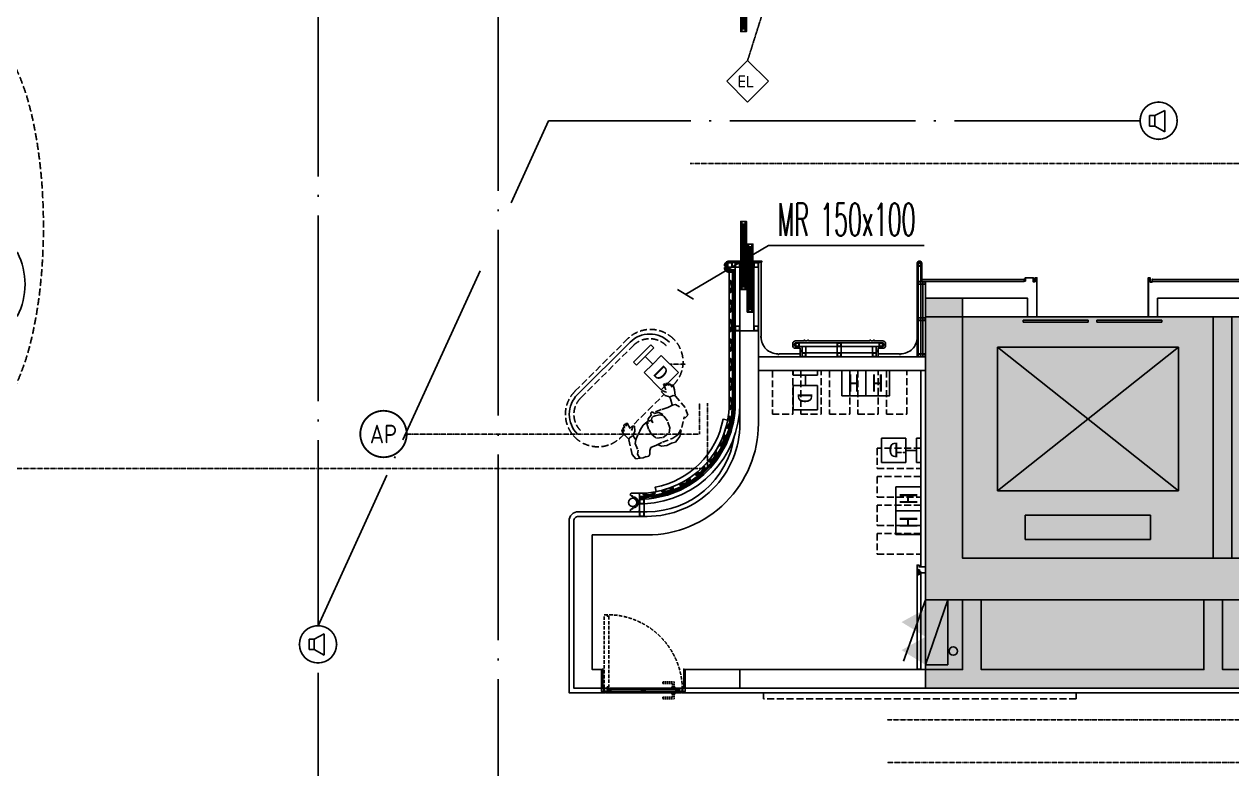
# Model space of a CAD drawing. Extents: x -284868 to 304789, y -137694 to 137894.
# Drawn here: x 259669 to 272679, y -104558 to -96536 of the extents above; entities that cross this region are included whole.
import ezdxf
from ezdxf.enums import TextEntityAlignment as Align

# ---------------------------------------------------------------- set-up
doc = ezdxf.new("R2010")
doc.units = 0
doc.set_wipeout_variables(frame=1)
for name, pattern in [('BORDER2', [0.875, 0.25, -0.125, 0.25, -0.125, 0, -0.125]), ('DASH', [0.35, 0.25, -0.1]), ('DASHED', [0.75, 0.5, -0.25]), ('DOTE', [2.42, 2, -0.2, 0.02, -0.2])]:
    doc.linetypes.add(name, pattern=pattern)
doc.layers.get('0').update_dxf_attribs({"linetype": 'CONTINUOUS'})
for name, color, linetype in [('0-墙', 4, 'CONTINUOUS'), ('0-建筑外轮廓', 8, 'CONTINUOUS'), ('0-建筑柱体', 251, 'CONTINUOUS'), ('0-消防栓(给排水)', 9, 'CONTINUOUS'), ('0-电梯', 3, 'CONTINUOUS'), ('0-非设计区域', 251, 'CONTINUOUS'), ('EM-SOCKET', 220, 'CONTINUOUS'), ('EM-插座', 240, 'CONTINUOUS'), ('EQUIP-安防', 3, 'CONTINUOUS'), ('EQUIP-广播', 3, 'CONTINUOUS'), ('EQUIP-通讯', 3, 'CONTINUOUS'), ('P-完成面', 42, 'CONTINUOUS'), ('P-平面家具', 3, 'CONTINUOUS'), ('P-门扇', 6, 'CONTINUOUS'), ('TEXT_照明_回路标注', 41, 'CONTINUOUS'), ('WIRE-广播线', 220, 'DOTE'), ('WIRE-网络', 130, 'BORDER2')]:
    doc.layers.add(name, color=color, linetype=linetype)
doc.styles.add('20091229Typical Floor GP$0$宋体', font='', dxfattribs={"height": 2.5})
doc.styles.add('_TEL_ATTDEF', font='GBENOR', dxfattribs={"width": 0.8, "height": 3, "bigfont": 'GBCBIG'})
doc.styles.add('_TEL_DIM', font='SIMPLEX', dxfattribs={"width": 0.8, "height": 3.5, "bigfont": 'HZTXT'})
doc.styles.add('HZ_e', font='simplex.shx', dxfattribs={"width": 0.8, "bigfont": 'hztxt.shx'})
doc.styles.add('宋体', font='')
doc.styles.get('20091229Typical Floor GP$0$宋体').set_extended_font_data('SimSun')
doc.styles.get('宋体').set_extended_font_data('SimSun')
doc.linetypes.add('FENCELINE2', pattern='A,6.35,-2.54,[132,ltypeshp.shx,S=2.54,R=0,X=-2.54,Y=0],-2.54,25.4', length=36.83)

# ---------------------------------------------------------------- blocks, each defined once
blk = doc.blocks.new('213r5467')
for p, q in [((-90909, -260063), (-90909, -260326)), ((-89559, -260063), (-90909, -260063)), ((-89559, -260326), (-89559, -260063)), ((-90909, -260326), (-89559, -260326)), ((-91209, -260588), (-91209, -262138)), ((-89259, -260588), (-91209, -260588)), ((-91209, -260588), (-89259, -262138)), ((-91209, -262138), (-89259, -260588)), ((-89259, -262138), (-89259, -260588)), ((-91209, -262138), (-89259, -262138))]:
    blk.add_line(p, q)
blk.add_lwpolyline([(-88884, -262463), (-91584, -262463), (-91584, -259863), (-88884, -259863), (-88884, -262463)])
blk = doc.blocks.new('sgASGHHHH')
for points in [[(-109046, -917824), (-109046, -921074), (-108646, -920624), (-108646, -917824)], [(-108646, -920624), (-109046, -921074), (-102996, -921074), (-102879, -920774), (-102996, -920624)]]:
    blk.add_hatch(color=256).paths.add_polyline_path(points)
at = {"color": 4}
for p, q in [((-109046, -917824), (-109046, -921074)), ((-108646, -917824), (-109046, -917824)), ((-108646, -917824), (-108646, -920624)), ((-108646, -920624), (-102996, -920624)), ((-109046, -921074), (-102996, -921074))]:
    blk.add_line(p, q, dxfattribs=at)
blk = doc.blocks.new('A$C5B4E3DF6')
for p, q in [((0, 240), (-659, 477)), ((-700, 0), (-700, 240)), ((0, 0), (-700, 240)), ((-700, 240), (0, 240)), ((0, 240), (0, 0)), ((0, 0), (-700, 0))]:
    blk.add_line(p, q)
for points in [[(-700, 240), (-541, 498), (-398, 240)], [(-398, 240), (-239, 498), (-96, 240)], [(-700, 0), (-700, 240), (0, 0)]]:
    blk.add_solid(points)
blk = doc.blocks.new('A$C3F6147FC')
blk.add_circle((299, -3801), 45.5)
at = {"rotation": 90}
blk.add_blockref('A$C5B4E3DF6', (240, -3250), dxfattribs=at)
blk = doc.blocks.new('$DORLIB2D$00000127')
at = {"color": 0}
for points in [[(-0.5333, 0.7949), (-0.5333, 0.6904)], [(-0.0333, 0.7949), (-0.5333, 0.7949)], [(-0.0333, 0.7949), (-0.0333, 0.6904)], [(0.5333, 0.7949), (0.0333, 0.7949)], [(0.0333, 0.7949), (0.0333, 0.6904)], [(0.5333, 0.7949), (0.5333, 0.6904)], [(-0.0333, 0.6904), (-0.5333, 0.6904)], [(0.5333, 0.6904), (0.0333, 0.6904)], [(0.5, 0.5), (-0.5, 0.5)]]:
    blk.add_lwpolyline(points, dxfattribs=at)
blk = doc.blocks.new('A$C611527F21')
h = blk.add_hatch(color=7)
h.dxf.hatch_style = 1
h.set_gradient(color1=(255, 255, 255), color2=(255, 255, 0), tint=1, name='CYLINDER')
h.paths.add_polyline_path([(1340, -405), (1340, -380), (1320, -380), (1320, -406), (1325, -410), (1335, -410)])
for points in [[(60, -375), (60, -405), (55, -405), (55, -400), (56, -400), (56, -404), (58, -404), (58, -373), (81, -373), (81, -419), (99, -419), (99, 0), (0, 0), (0, 1), (100, 1), (100, -420), (80, -420), (80, -375), (60, -375)], [(1438, -400), (1438, -404), (1436, -404), (1436, -384), (1424, -384), (1424, -419), (1342, -419), (1342, -378), (1319, -378), (1319, -419), (1302, -419), (1302, 0), (1400, 0), (1400, 1), (1300, 1), (1300, -420), (1320, -420), (1320, -380), (1340, -380), (1340, -420), (1425, -420), (1425, -385), (1435, -385), (1435, -405), (1440, -405), (1440, -400), (1438, -400)]]:
    blk.add_lwpolyline(points)
blk.add_lwpolyline([(1340, -405), (1340, -380), (1320, -380), (1320, -406), (1325, -410), (1335, -410)], close=True)
blk = doc.blocks.new('A$C67A6433D')
at = {"linetype": 'DASH', "ltscale": 0.03}
blk.add_wipeout([(31, 0), (-28, 0), (-28, 26), (31, 26)], dxfattribs=at)
for p, q in [((-26, 20), (-23, 19)), ((-25, 13), (-19, 4)), ((-21, 19), (-9, 16)), ((-20, 2), (-20, 0)), ((-19, 13), (-12, 3)), ((-18, 11), (-7, 9)), ((-16, 8), (-6, 8)), ((-16, 3), (0, 3)), ((-13, 24), (-13, 26)), ((-12, 23), (-12, 25)), ((-12, 25), (0, 25)), ((-9, 16), (-9, 21)), ((-9, 12), (-9, 21)), ((-1, 4), (-8, 10)), ((-2, 19), (-4, 14)), ((0, 9), (-3, 12)), ((30, 26), (3, 26)), ((15, 25), (3, 25)), ((3, 9), (6, 12)), ((19, 3), (3, 3)), ((4, 4), (11, 10)), ((5, 19), (7, 14)), ((19, 8), (9, 8)), ((12, 12), (12, 21)), ((23, 19), (12, 16)), ((21, 11), (12, 10)), ((22, 13), (14, 3)), ((15, 23), (15, 25)), ((16, 24), (16, 26)), ((28, 13), (21, 4)), ((23, 2), (23, 0)), ((28, 20), (25, 19))]:
    blk.add_line(p, q, dxfattribs=at)
for points in [[(0, 10), (0, 26), (-28, 26), (-28, 0), (0, 0), (0, 3)], [(3, 10), (3, 26), (31, 26), (31, 0), (3, 0), (3, 3)]]:
    blk.add_lwpolyline(points, dxfattribs=at)
for points in [[(-13, 24), (-13, 24), (-26, 24, 0.414214), (-27, 23), (-27, 2, 0.414214), (-26, 2), (-20, 2)], [(-12, 23), (-25, 23, 0.414214), (-26, 23), (-26, 17)], [(-26, 14), (-26, 5, 0.414214), (-25, 4), (-19, 4)], [(15, 23), (28, 23, -0.414214), (28, 23), (28, 17)], [(16, 24), (16, 24), (28, 24, -0.414214), (29, 23), (29, 2, -0.414214), (28, 2), (23, 2)], [(28, 14), (28, 5, -0.414214), (28, 4), (21, 4)]]:
    blk.add_lwpolyline(points, format="xyb", dxfattribs=at)
for centre in [(-22, 15), (-5, 21), (2, 6), (8, 21), (25, 15)]:
    blk.add_circle(centre, 1.99, dxfattribs=at)
for centre, radius, start, end in [((-22, 15), 3.58, 338.8563, 221.961), ((-18, 14), 1.59, 158.8563, 216.0245), ((-16, 6), 3.58, 211.8213, 270), ((-5, 21), 3.58, 334.8452, 179.1262), ((-7, 12), 1.99, 178.2525, 238.2672), ((-2, 13), 1.99, 160.8929, 232.1139), ((2, 6), 3.58, 213.0316, 326.9684), ((2, 6), 3.58, 72.8656, 107.1344), ((8, 21), 3.58, 0.8738, 205.1548), ((5, 13), 1.99, 307.8861, 19.1071), ((10, 12), 1.99, 301.7328, 1.7475), ((12, 11), 1.59, 222.3386, 280.5758), ((19, 6), 3.58, 270, 328.1787), ((25, 15), 3.58, 318.039, 201.1437), ((20, 14), 1.59, 323.9755, 21.1437)]:
    blk.add_arc(centre, radius, start, end, dxfattribs=at)
blk = doc.blocks.new('A$Ccb2b344d')
at = {"layer": 'P-完成面', "color": 251}
for points in [[(0, 0), (30, 0), (30, 30), (0, 30)], [(2, 2), (28, 2), (28, 28), (2, 28)]]:
    blk.add_lwpolyline(points, close=True, dxfattribs=at)
blk = doc.blocks.new('A$C05673959')
at = {"color": 6, "linetype": 'DASH', "ltscale": 80, "elevation": 0}
for points in [[(6, 41), (1, 45), (0, 39)], [(10, 25), (1, 45)], [(17, 47), (20, 52), (23, 47)], [(20, 25), (20, 52)], [(30, 25), (39, 45)], [(34, 41), (39, 45), (40, 39)]]:
    blk.add_lwpolyline(points, dxfattribs=at)
for points in [[(5, 15), (5, 0), (35, 0), (35, 15)], [(10, 15), (30, 15), (30, 25), (10, 25)]]:
    blk.add_lwpolyline(points, close=True, dxfattribs=at)
blk = doc.blocks.new('A$C91fbf63e')
at = {"color": 8}
blk.add_wipeout([(0, 0), (-50, 0), (-50, -50), (0, -50)], dxfattribs=at).dxf.layer = 'P-完成面'
at = {"layer": 'P-完成面'}
h = blk.add_hatch(dxfattribs=at)
h.set_pattern_fill('_USER', color=8, scale=3.749611, angle=225, style=0, double=1, pattern_type=0)
h.set_pattern_definition([(135, (1.25, -48.3284), (2.65138, 2.65138), []), (45, (1.25, -48.3284), (2.65138, -2.65138), [])])
h.paths.add_polyline_path([(-2, -48), (-2, -43), (-47, -43), (-47, -48)])
at = {"layer": 'P-完成面', "color": 3, "elevation": 0}
for points in [[(-3, -48), (-2, -48), (-2, -2), (-48, -2), (-48, -48), (-47, -48), (-47, -50), (-50, -50), (-50, 0), (0, 0), (0, -50), (-3, -50), (-3, -48)], [(-47, -43), (-2, -43), (-2, -48), (-47, -48), (-47, -43)]]:
    blk.add_lwpolyline(points, dxfattribs=at)
at = {"layer": 'P-完成面', "color": 8, "elevation": 0}
blk.add_lwpolyline([(-47, -50), (-3, -50)], dxfattribs=at)
at = {"layer": 'P-完成面', "color": 8}
for centre in [(-47, -43, 0), (-2, -43, 0)]:
    blk.add_arc(centre, 0.722, 234.74733, 305.25267, dxfattribs=at)
at = {"layer": 'P-完成面', "color": 8, "extrusion": (0, 0, -1), "xscale": -0.674219491757518, "yscale": 0.674219491757518, "zscale": -0.674219491757518, "rotation": 180}
blk.add_blockref('A$C05673959', (12, -2, 0), dxfattribs=at)
blk = doc.blocks.new('A$Cfa0514bd')
at = {"layer": 'P-完成面', "color": 251, "ltscale": 3}
for points in [[(0, 0), (40, 0), (40, 40), (0, 40)], [(3, 3), (37, 3), (37, 37), (3, 37)]]:
    blk.add_lwpolyline(points, close=True, dxfattribs=at)
blk = doc.blocks.new('A$C55830984')
at = {"layer": 'P-完成面', "color": 251}
for points in [[(-50, 50), (0, 50), (0, 0), (-50, 0)], [(-47, 47), (-3, 47), (-3, 3), (-47, 3)]]:
    blk.add_lwpolyline(points, close=True, dxfattribs=at)
blk = doc.blocks.new('A$Cdc63680e')
at = {"layer": 'P-完成面', "ltscale": 3}
h = blk.add_hatch(dxfattribs=at)
h.set_pattern_fill('ANSI38', color=250)
h.set_pattern_definition([(45, (-422851.3827, 373884.1253), (-2.24506403, 2.24506403), []), (135, (-422851.3827, 373884.1253), (-6.73519209, 2.24506403), [7.9375, -4.7625])])
edge = h.paths.add_edge_path()
edge.add_arc((-71, 0), 61.2, 359.6402, 407.8678)
edge.add_arc((-24, 54), 10.3, 96.603, 231.5978, ccw=False)
edge.add_arc((-25, 55), 9, 0, 89.651, ccw=False)
edge.add_line((-16, 55), (-16, 34))
edge.add_line((-16, 34), (-1, 34))
edge.add_line((-1, 34), (-1, -34))
edge.add_line((-1, -34), (-16, -34))
edge.add_line((-16, -34), (-16, -55))
edge.add_arc((-25, -55), 9, 270.349, 360, ccw=False)
edge.add_arc((-24, -54), 10.3, 128.4022, 263.397, ccw=False)
edge.add_arc((-71, 0), 61.2, 312.1322, 360.3598)
at = {"layer": 'P-完成面'}
blk.add_lwpolyline([(-11, 0, 0.213484), (-31, 45), (-31, 45, -0.669016), (-25, 65), (-25, 65, -0.414214), (-15, 55), (-15, 35), (0, 35), (0, -35), (-15, -35), (-15, -55, -0.414214), (-25, -65), (-25, -65, -0.669016), (-31, -45), (-31, -45, 0.213484), (-11, 0, -0.213484)], format="xyb", dxfattribs=at)
at = {"layer": 'P-完成面', "color": 251}
blk.add_lwpolyline([(-10, 0, 0.213595), (-30, 46, -0.668146), (-25, 64, -0.41243), (-16, 55), (-16, 34), (-1, 34), (-1, -34), (-16, -34), (-16, -55, -0.41243), (-25, -64, -0.668146), (-30, -46, 0.213595)], format="xyb", close=True, dxfattribs=at)
blk = doc.blocks.new('A$C95e0a651')
at = {"color": 251, "ltscale": 3}
for p, q in [((10, -45), (10, -687)), ((50, -45), (50, -687))]:
    blk.add_line(p, q, dxfattribs=at)
for points in [[(38, -45), (50, -45), (50, -15), (60, -15), (60, 0), (0, 0), (0, -15), (10, -15), (10, -45), (22, -45), (22, -30), (38, -30), (38, -45)], [(38, -687), (50, -687), (50, -717), (60, -717), (60, -732), (0, -732), (0, -717), (10, -717), (10, -687), (22, -687), (22, -702), (38, -702), (38, -687)]]:
    blk.add_lwpolyline(points)
at = {"color": 8, "ltscale": 3}
for points in [[(0, -717), (0, -15)], [(60, -717), (60, -15)]]:
    blk.add_lwpolyline(points, dxfattribs=at)
for points in [[(39, -44), (48, -44), (48, -14), (58, -14), (58, -2), (2, -2), (2, -14), (12, -14), (12, -44), (21, -44), (21, -28), (39, -28)], [(39, -689), (48, -689), (48, -719), (58, -719), (58, -731), (2, -731), (2, -719), (12, -719), (12, -689), (21, -689), (21, -704), (39, -704)]]:
    blk.add_lwpolyline(points, close=True)
at = {"color": 5}
blk.add_lwpolyline([(26, -30), (34, -30), (36, -32), (36, -700), (34, -702), (26, -702), (24, -700), (24, -32)], close=True, dxfattribs=at)
blk = doc.blocks.new('A$C78095CF1')
at = {"color": 251, "linetype": 'DASH', "ltscale": 300}
blk.add_wipeout([(673, 62), (712, 104), (722, 0), (736, 0), (743, 37), (750, 2), (769, 7), (774, 42), (776, 25), (793, 30), (797, 69), (800, 69), (805, 48), (821, 62), (810, 121), (788, 185), (833, 372), (823, 471), (772, 488), (776, 469), (693, 574), (672, 597), (586, 680), (543, 700), (520, 696), (496, 693), (465, 693), (433, 692), (369, 674), (338, 639), (317, 635), (244, 630), (218, 658), (198, 696), (175, 713), (142, 707), (104, 702), (69, 689), (68, 690), (18, 674), (0, 605), (43, 425), (45, 418), (26, 365), (23, 354), (12, 296), (28, 282), (35, 302), (36, 303), (40, 263), (57, 259), (59, 275), (64, 240), (83, 236), (90, 266), (97, 233), (111, 232), (121, 337), (160, 295), (176, 307), (154, 366), (113, 405), (120, 466), (134, 451), (175, 416), (214, 384), (277, 341), (340, 328), (352, 326), (367, 298), (418, 275), (425, 253), (437, 241), (453, 249), (458, 259), (464, 259), (532, 264), (559, 266), (623, 276), (642, 279), (658, 278), (696, 278), (707, 277), (720, 172), (679, 132), (659, 78), (657, 74)], dxfattribs=at).dxf.layer = 'P-平面家具'
at = {"layer": 'P-平面家具', "color": 251, "linetype": 'DASH', "ltscale": 300}
for p, q in [((18, 674), (0, 605)), ((0, 605), (25, 500)), ((69, 691), (18, 674)), ((61, 630), (66, 689)), ((88, 592), (61, 630)), ((88, 592), (61, 630)), ((65, 672), (69, 691)), ((104, 702), (69, 689)), ((92, 503), (88, 592)), ((92, 503), (88, 592)), ((142, 704), (104, 702)), ((142, 707), (175, 713)), ((175, 713), (198, 696)), ((198, 696), (218, 658)), ((218, 658), (244, 630)), ((244, 630), (317, 635)), ((317, 635), (399, 634)), ((338, 639), (369, 674)), ((369, 674), (433, 692)), ((399, 634), (535, 643)), ((433, 692), (496, 693)), ((496, 693), (543, 700)), ((535, 643), (610, 633)), ((543, 700), (586, 680)), ((586, 680), (623, 663)), ((610, 633), (693, 574)), ((623, 663), (675, 593)), ((25, 500), (45, 418)), ((120, 466), (92, 503)), ((115, 431), (120, 466)), ((128, 455), (120, 466)), ((169, 422), (128, 455)), ((319, 481), (355, 557)), ((319, 419), (319, 481)), ((355, 557), (432, 584)), ((432, 584), (525, 564)), ((525, 564), (558, 515)), ((558, 515), (569, 426)), ((693, 574), (776, 469)), ((776, 469), (772, 488)), ((772, 488), (823, 471)), ((823, 471), (833, 372)), ((23, 354), (12, 296)), ((45, 418), (23, 354)), ((28, 282), (35, 312)), ((33, 302), (36, 302)), ((35, 312), (40, 263)), ((43, 425), (66, 407)), ((66, 407), (106, 405)), ((111, 234), (121, 337)), ((113, 405), (115, 431)), ((154, 366), (113, 405)), ((121, 337), (136, 323)), ((136, 323), (160, 295)), ((176, 307), (154, 366)), ((160, 295), (176, 307)), ((231, 372), (169, 422)), ((277, 341), (214, 384)), ((340, 328), (277, 341)), ((328, 345), (316, 413)), ((330, 352), (353, 319)), ((367, 298), (338, 354)), ((361, 330), (382, 327)), ((418, 275), (367, 298)), ((382, 327), (394, 339)), ((394, 339), (397, 366)), ((397, 366), (401, 327)), ((401, 327), (413, 306)), ((413, 306), (434, 298)), ((434, 298), (460, 305)), ((460, 305), (497, 311)), ((497, 311), (530, 325)), ((551, 330), (519, 287)), ((530, 325), (551, 349)), ((569, 426), (551, 328)), ((745, 286), (776, 335)), ((833, 372), (808, 267)), ((12, 296), (28, 282)), ((40, 263), (57, 259)), ((57, 259), (59, 275)), ((59, 275), (64, 240)), ((64, 240), (83, 236)), ((83, 236), (90, 266)), ((90, 266), (97, 233)), ((97, 233), (111, 234)), ((425, 253), (418, 275)), ((437, 241), (425, 253)), ((453, 249), (437, 241)), ((464, 273), (453, 249)), ((479, 278), (464, 273)), ((559, 266), (464, 259)), ((519, 287), (479, 278)), ((642, 279), (559, 266)), ((707, 277), (642, 279)), ((679, 132), (720, 172)), ((705, 278), (745, 286)), ((718, 197), (707, 277)), ((720, 172), (718, 197)), ((767, 173), (727, 172)), ((790, 192), (767, 173)), ((808, 267), (788, 185)), ((788, 185), (810, 121)), ((657, 74), (679, 132)), ((673, 62), (657, 74)), ((697, 90), (673, 62)), ((712, 104), (697, 90)), ((722, 0), (712, 104)), ((736, 0), (722, 0)), ((743, 33), (736, 0)), ((750, 2), (743, 33)), ((769, 7), (750, 2)), ((774, 42), (769, 7)), ((776, 25), (774, 42)), ((793, 30), (776, 25)), ((798, 79), (793, 30)), ((800, 69), (797, 69)), ((805, 48), (798, 79)), ((821, 62), (805, 48)), ((810, 121), (821, 62))]:
    blk.add_line(p, q, dxfattribs=at)
blk = doc.blocks.new('FZ03')
at = {"color": 8}
for p, q in [((-4, 1), (-4, 3)), ((-4, 3), (0, 3)), ((0, 0), (-4, 1)), ((-3, 7), (3, 7)), ((0, 7), (-3, 5)), ((-3, 3), (-3, 7)), ((0, 5), (-3, 4)), ((0, 7), (3, 5)), ((0, 7), (0, 3)), ((0, 5), (3, 4)), ((0, 3), (4, 3)), ((4, 1), (0, 0)), ((3, 3), (3, 7)), ((4, 3), (4, 1))]:
    blk.add_line(p, q, dxfattribs=at)
blk = doc.blocks.new('A$C79893AB6')
at = {"color": 8, "linetype": 'DASHED', "ltscale": 5}
for points in [[(10, 20), (0, 20), (0, 5), (10, 5)], [(10, 0), (12, 0), (12, 25), (10, 25)], [(13, 0), (15, 0), (15, 25), (13, 25)], [(15, 20), (25, 20), (25, 5), (15, 5)]]:
    blk.add_lwpolyline(points, close=True, dxfattribs=at)
for points in [[(5, 20), (5, 5)], [(12, 18), (13, 18)], [(12, 16), (13, 16)], [(12, 14), (13, 14)], [(12, 10), (13, 10)], [(12, 8), (13, 8)], [(12, 6), (13, 6)], [(20, 20), (20, 5)]]:
    blk.add_lwpolyline(points, dxfattribs=at)
blk = doc.blocks.new('A$C340bdad7')
at = {"color": 8, "linetype": 'DASHED', "ltscale": 30}
for points in [[(-724, 5, 0.414214), (-725, 7), (-775, 7, 0.414214), (-776, 5)], [(-724, -55, -0.414214), (-725, -57), (-775, -57, -0.414214), (-776, -55)]]:
    blk.add_lwpolyline(points, format="xyb", dxfattribs=at)
for points in [[(-776, 5), (-776, 0), (-724, 0), (-724, 5)], [(-740, 48), (-740, 7), (-759, 7), (-759, 67)], [(-740, 48), (-636, 48), (-636, 67), (-759, 67)], [(-776, -55), (-776, -50), (-724, -50), (-724, -55)], [(-740, -98), (-740, -57), (-759, -57), (-759, -117)], [(-740, -98), (-636, -98), (-636, -117), (-759, -117)]]:
    blk.add_lwpolyline(points, dxfattribs=at)
at = {"layer": 'P-门扇'}
for p, q in [((-815, 0), (-35, 0)), ((-815, -50), (-35, -50))]:
    blk.add_line(p, q, dxfattribs=at)
at = {"layer": 'P-门扇', "color": 251}
for p, q in [((-845, -3), (-35, -3)), ((-830, -47), (-35, -47)), ((-815, -15), (-35, -15)), ((-815, -35), (-35, -35))]:
    blk.add_line(p, q, dxfattribs=at)
at = {"layer": 'P-门扇', "color": 251, "linetype": 'DASH', "ltscale": 150}
blk.add_lwpolyline([(-845, 0, -0.420056), (-5, 790, 3.831979)], format="xyb", dxfattribs=at)
blk.add_lwpolyline([(-55, 15), (-37, 15), (-37, 0), (-5, 0), (-5, 790), (-37, 790), (-37, 775), (-55, 775), (-55, 15)], dxfattribs=at)
at = {"layer": 'P-门扇'}
for points in [[(-815, 0), (-815, 0), (-845, 0), (-845, -32), (-830, -32), (-830, -50), (-815, -50)], [(-815, -47), (-815, -3)]]:
    blk.add_lwpolyline(points, dxfattribs=at)
at = {"layer": 'P-门扇', "color": 251}
for points in [[(-815, -15), (-815, -35), (-775, -35), (-775, -15)], [(-445, -15), (-445, -35), (-405, -35), (-405, -15)], [(-75, -15), (-75, -35), (-35, -35), (-35, -15)]]:
    blk.add_lwpolyline(points, close=True, dxfattribs=at)
for points in [[(-815, -15), (-775, -35)], [(-775, -15), (-815, -35)], [(-445, -15), (-405, -35)], [(-405, -15), (-445, -35)], [(-75, -15), (-35, -35)], [(-35, -15), (-75, -35)]]:
    blk.add_lwpolyline(points, dxfattribs=at)
at = {"layer": 'P-门扇'}
blk.add_lwpolyline([(-20, -50), (-35, -50), (-35, 0), (-5, 0), (-5, -32), (-20, -32)], close=True, dxfattribs=at)
at = {"rotation": 180}
blk.add_blockref('A$C79893AB6', (10, 0), dxfattribs=at)
at = {"xscale": -0.7194583547756841, "yscale": 0.7194583547756841, "zscale": 0.7194583547756841, "rotation": 180}
for p in [(-840, -33), (-10, -33)]:
    blk.add_blockref('FZ03', p, dxfattribs=at)
blk = doc.blocks.new('FDHFGJ')
at = {"ltscale": 0.1}
for p, q in [((-1.071, 0.866), (-2.803, 0.866)), ((-2.803, 0.866), (-2.803, -0.866)), ((-1.071, 0), (-1.071, 0.866)), ((-0.315, 0.866), (-0.315, 0)), ((0, 0.866), (-0.315, 0.866)), ((0, -0.866), (0, 0.866)), ((-1.071, -0.866), (-1.071, 0)), ((-1.071, 0), (-0.315, 0)), ((-0.315, 0), (-0.315, -0.866)), ((-2.803, -0.866), (-1.071, -0.866)), ((0, -0.866), (-0.315, -0.866))]:
    blk.add_line(p, q, dxfattribs=at)
at = {"ltscale": 0.1, "style": '20091229Typical Floor GP$0$宋体', "text_generation_flag": 4}
blk.add_attdef('TV', text='', height=1.04, rotation=180, dxfattribs=at).set_placement((-1.952, 0.032), align=Align.MIDDLE)
blk = doc.blocks.new('A$C956b5be6')
at = {"ltscale": 5}
blk.add_lwpolyline([(-128, 270), (128, 270), (128, 0), (-128, 0)], close=True, dxfattribs=at)
at = {"style": '宋体'}
blk.add_text('H', height=188, dxfattribs=at).set_placement((-67, 39))
blk = doc.blocks.new('$equip$00002341')
for p, q in [((-0.241, 0.136), (-0.241, -0.144)), ((-0.241, 0.136), (-0.101, 0.136)), ((-0.101, 0.136), (0.167, 0.277)), ((-0.101, 0.136), (-0.101, -0.144)), ((0.167, 0.277), (0.167, -0.295)), ((-0.101, -0.144), (-0.241, -0.144)), ((0.167, -0.295), (-0.101, -0.144))]:
    blk.add_line(p, q)
at = {"const_width": 0.04}
blk.add_lwpolyline([(-0.5, 0, -1), (0.5, 0, -1), (-0.5, 0, -1.463176)], format="xyb", dxfattribs=at)
blk.add_circle((0, 0), 0.5)
for p in [(0, 0.5), (-0.5, 0), (0.5, 0), (0, -0.5)]:
    blk.add_point(p)
at = {"color": 7, "style": '_TEL_DIM', "flags": 1}
blk.add_attdef('A', text='', height=0.00002, dxfattribs=at).set_placement((0, 0), align=Align.MIDDLE_CENTER)
blk = doc.blocks.new('$equip$00003217')
at = {"const_width": 0.04}
blk.add_lwpolyline([(0, 0.5, -1), (0, -0.5, -1), (0, 0.5, 0.021884)], format="xyb", dxfattribs=at)
blk.add_circle((0, 0), 0.5)
for p in [(0, 0.5), (-0.5, 0), (0.5, 0), (0, -0.5)]:
    blk.add_point(p)
at = {"color": 7, "style": '_TEL_ATTDEF'}
blk.add_attdef('$TEXT$', text='', height=0.4, dxfattribs=at).set_placement((0, 0), align=Align.MIDDLE_CENTER)
at = {"color": 7, "style": '_TEL_DIM', "flags": 1}
for tag in ['A', 'REMARK']:
    blk.add_attdef(tag, text='', height=0.00002, dxfattribs=at).set_placement((0, 0), align=Align.MIDDLE_CENTER)
blk = doc.blocks.new('电控锁 - 电控锁-8610456-4_天面层弱电平面图')
at = {"layer": 'EQUIP-安防', "lineweight": 9}
for p, q in [((0, 225), (-225, 0)), ((225, 0), (0, 225)), ((-90, 55), (-90, -55)), ((-30, 55), (-90, 55)), ((-90, 0), (-30, 0)), ((0, 55), (0, -55)), ((0, -225), (225, 0)), ((-225, 0), (0, -225)), ((-90, -55), (-30, -55)), ((0, -55), (60, -55))]:
    blk.add_line(p, q, dxfattribs=at)

msp = doc.modelspace()

# ---------------------------------------------------------------- linework, layer by layer
at = {"layer": '0-墙'}
msp.add_lwpolyline([(269779, -99488), (270479, -99488), (270479, -99688), (269779, -99688)], close=True, dxfattribs=at)
for points in [[(272679, -99688), (273279, -99688), (273279, -99488), (271879, -99488), (271879, -99688), (272479, -99688), (272479, -102288), (272679, -102288), (272679, -99688)], [(274529, -103488), (272579, -103488), (272579, -102738), (272379, -102738), (272379, -103488), (269979, -103488), (269979, -102738), (269779, -102738), (269779, -103488), (269379, -103488), (269379, -103688), (278879, -103688)]]:
    msp.add_lwpolyline(points, dxfattribs=at)
at = {"layer": '0-墙', "ltscale": 3}
msp.add_lwpolyline([(266379, -102038), (265789, -102038), (265789, -103488), (265889, -103488), (265889, -103688), (265589, -103688), (265589, -101888, -0.414214), (265639, -101838), (266379, -101838, 0.414214), (267379, -100838), (267379, -99838), (267579, -99838), (267579, -100838, -0.414214)], format="xyb", close=True, dxfattribs=at)
for points in [[(269379, -100118), (269379, -100268), (267579, -100268), (267579, -100118)], [(266789, -103488), (267379, -103488), (267379, -103688), (266789, -103688)], [(267379, -103688), (269379, -103688), (269379, -103488), (267379, -103488)]]:
    msp.add_lwpolyline(points, close=True, dxfattribs=at)
at = {"layer": '0-墙', "color": 251}
for points in [[(269979, -103488), (269979, -102738), (270209, -102910), (272379, -102738)], [(272579, -103488), (272579, -102738), (272809, -102910), (274529, -102738)]]:
    msp.add_solid(points, dxfattribs=at)
at = {"layer": '0-建筑外轮廓', "color": 42}
msp.add_lwpolyline([(259575, -99679), (259583, -99684, 0.418177), (259597, -99679, 0.11855), (259679, -99338), (259679, -99338, 0.11855), (259597, -98997, 0.418177), (259583, -98993), (259575, -98998)], format="xyb", dxfattribs=at)
at = {"layer": 'P-完成面', "color": 251}
for p, q in [((267235, -99198), (267235, -99099)), ((267247, -99105), (267235, -99105)), ((267247, -99195), (267235, -99195)), ((267247, -99183), (267329, -99183)), ((266349, -101678), (266349, -101788))]:
    msp.add_line(p, q, dxfattribs=at)
at = {"layer": 'P-完成面', "color": 251, "ltscale": 3}
msp.add_line((269379, -99338), (269379, -100088), dxfattribs=at)
at = {"layer": 'P-完成面'}
for points in [[(267379, -99105), (267379, -99088), (267264, -99088, 0.414214), (267214, -99138), (267214, -99138), (267234, -99138), (267234, -99158), (267214, -99158), (267214, -99158, 0.414214), (267264, -99208), (267299, -99208)], [(268029, -100088), (267799, -100088), (267799, -100093), (267789, -100093), (267789, -100088, -0.414214), (267609, -99908), (267604, -99908), (267604, -99898), (267609, -99898), (267609, -99098)], [(269339, -99288), (269339, -99113, 0.414214), (269314, -99088), (269314, -99088, 0.414214), (269289, -99113), (269289, -99898), (269294, -99898), (269294, -99908), (269289, -99908, -0.414214), (269109, -100088), (269109, -100093), (269099, -100093), (269099, -100088), (268869, -100088)], [(267299, -99208), (267299, -100623, -0.414214), (266299, -101623), (266299, -101623)], [(268849, -100118), (268849, -100008), (268919, -100008, 0.414214), (268929, -99998), (268929, -99978, 0.414214), (268919, -99968), (268809, -99968), (268794, -99968), (268099, -99968), (268084, -99968), (267979, -99968, 0.414214), (267969, -99978), (267969, -99998, 0.414214), (267979, -100008), (268049, -100008), (268049, -100118), (268029, -100118), (268029, -100028), (267979, -100028, -0.414214), (267949, -99998), (267949, -99978, -0.414214), (267979, -99948), (268069, -99948), (268069, -99943, -0.414214), (268074, -99938), (268074, -99938, -0.414214), (268079, -99943), (268079, -99943, 0.414214), (268084, -99948), (268104, -99948, 0.414214), (268109, -99943), (268109, -99943, -0.414214), (268114, -99938), (268114, -99938, -0.414214), (268119, -99943), (268119, -99948), (268779, -99948), (268779, -99943, -0.414214), (268784, -99938), (268784, -99938, -0.414214), (268789, -99943), (268789, -99943, 0.414214), (268794, -99948), (268814, -99948, 0.414214), (268819, -99943), (268819, -99943, -0.414214), (268824, -99938), (268824, -99938, -0.414214), (268829, -99943), (268829, -99948), (268919, -99948, -0.414214), (268949, -99978), (268949, -99998, -0.414214), (268919, -100028), (268869, -100028), (268869, -100118), (268849, -100118)], [(266477, -101572), (266467, -101523, 0.309555), (267198, -100792), (267248, -100801, -0.309555), (266477, -101572, 0)], [(266299, -101788), (265639, -101788, 0.414214), (265539, -101888), (265539, -103738), (265929, -103738), (265929, -103723), (265914, -103723)], [(266764, -103723), (266749, -103723), (266749, -103738), (278329, -103738), (278329, -106118), (277429, -106118), (277429, -107568), (270130, -107568), (270130, -106119), (264630, -106119), (264630, -106469, -0.414239), (264530, -106569), (264150, -106569)]]:
    msp.add_lwpolyline(points, format="xyb", dxfattribs=at)
at = {"layer": 'P-完成面', "color": 251}
for points in [[(267378, -99105), (267378, -99090), (267264, -99090, 0.407029), (267215, -99137), (267235, -99137), (267235, -99160), (267215, -99160, 0.407029), (267264, -99207), (267302, -99207)], [(267329, -99208), (267329, -100623, -0.414214), (266299, -101653), (266299, -101653)], [(267314, -99208), (267314, -100623, -0.414214), (266299, -101638), (266299, -101638)], [(267302, -99208), (267302, -100623, -0.414214), (266299, -101626), (266299, -101626)], [(267379, -99208), (267379, -100623, -0.400713), (266349, -101702, -0.400713)], [(266299, -101788), (266379, -101788, 0.370979), (267318, -100980, 0.370979)]]:
    msp.add_lwpolyline(points, format="xyb", dxfattribs=at)
msp.add_lwpolyline([(267329, -99105), (267247, -99105), (267247, -99195), (267329, -99195)], dxfattribs=at)
for points in [[(267297, -99155), (267329, -99155), (267329, -99105), (267297, -99105)], [(267613, -99097), (267530, -99097), (267530, -99090), (267613, -99090)], [(267596, -99105), (267530, -99105), (267530, -99097), (267596, -99097)], [(267329, -99788), (267379, -99788), (267379, -99155), (267329, -99155)], [(267329, -99788), (267379, -99788), (267379, -99155), (267329, -99155)], [(267529, -99788), (267579, -99788), (267579, -99155), (267529, -99155)], [(269329, -99338), (269349, -99338), (269349, -99308), (269329, -99308)], [(269329, -99728), (269349, -99728), (269349, -99698), (269329, -99698)]]:
    msp.add_lwpolyline(points, close=True, dxfattribs=at)
at = {"layer": 'P-完成面'}
for points in [[(267596, -99098), (267614, -99098), (267614, -99088), (267529, -99088), (267529, -99105)], [(267596, -99097), (267613, -99097), (267613, -99090), (267530, -99090), (267530, -99105)], [(270443, -99294), (270443, -99288), (269338, -99288), (269338, -99308), (270443, -99308), (270443, -99288)], [(271821, -99288), (273243, -99288), (273243, -99294)], [(271821, -99288), (271821, -99308), (273243, -99308), (273243, -99288)], [(269329, -100268), (269329, -102383)], [(269379, -102383), (269379, -102448), (269332, -102448), (269332, -102438), (269289, -102438), (269289, -102363), (269309, -102363), (269309, -102383), (269379, -102383)], [(265904, -103688), (265904, -103483), (265899, -103483), (265899, -103488), (265889, -103488)], [(266774, -103688), (266774, -103483), (266779, -103483), (266779, -103488), (266789, -103488)]]:
    msp.add_lwpolyline(points, dxfattribs=at)
at = {"layer": 'P-完成面', "color": 251}
msp.add_lwpolyline([(269290, -100118), (269290, -99113, -0.414214), (269314, -99090, -0.414214), (269338, -99113), (269338, -99308), (269329, -99308), (269329, -99113, 0.414214), (269314, -99098, 0.414214), (269299, -99113), (269299, -100118)], format="xyb", close=True, dxfattribs=at)
at = {"layer": 'P-完成面', "color": 8}
msp.add_lwpolyline([(267264, -99208), (267264, -100623, -0.414214), (266299, -101588), (266299, -101588), (266299, -101598)], format="xyb", dxfattribs=at)
at = {"layer": 'P-完成面', "color": 251, "ltscale": 3}
for points in [[(269329, -100088), (269349, -100088), (269349, -99338), (269329, -99338)], [(268429, -100008), (268469, -100008), (268469, -100078), (268429, -100078)]]:
    msp.add_lwpolyline(points, close=True, dxfattribs=at)
at = {"layer": 'P-完成面'}
msp.add_lwpolyline([(266294, -101588), (266214, -101588, 0.414214), (266199, -101603), (266199, -101603, 0.414214), (266214, -101618), (266224, -101618, 1), (266224, -101628, -1), (266224, -101748, 1), (266224, -101758), (266214, -101758, 0.414214), (266199, -101773), (266199, -101773, 0.414214), (266214, -101788), (266294, -101788), (266294, -101778), (266299, -101778), (266299, -101598), (266294, -101598)], format="xyb", close=True, dxfattribs=at)
for points in [[(269329, -102441), (269289, -102441), (269289, -103485), (269329, -103485)], [(265914, -103688), (265889, -103688), (265889, -103726), (265914, -103726)], [(266764, -103688), (266789, -103688), (266789, -103726), (266764, -103726)]]:
    msp.add_lwpolyline(points, close=True, dxfattribs=at)
msp.add_circle((266224, -101688), 45, dxfattribs=at)
at = {"layer": 'P-平面家具', "linetype": 'DASH', "ltscale": 300}
msp.add_lwpolyline([(265602, -100986), (265602, -100986, -0.414214), (265603, -100491), (266170, -99926, -0.414214), (266665, -99927), (266665, -99927, -0.414214), (266664, -100422), (266097, -100987, -0.414214)], format="xyb", close=True, dxfattribs=at)
for points in [[(267729, -100268), (267729, -100738), (267949, -100738), (267949, -100268)], [(268036, -100268), (268036, -100738), (268256, -100738), (268256, -100268)], [(268343, -100268), (268343, -100738), (268563, -100738), (268563, -100268)], [(268650, -100268), (268650, -100738), (268870, -100738), (268870, -100268)], [(268957, -100268), (268957, -100738), (269177, -100738), (269177, -100268)], [(269329, -101103), (268859, -101103), (268859, -101323), (269329, -101323)], [(269329, -101410), (268859, -101410), (268859, -101630), (269329, -101630)], [(269329, -101717), (268859, -101717), (268859, -101937), (269329, -101937)], [(269329, -102024), (268859, -102024), (268859, -102244), (269329, -102244)], [(267633, -103738), (271003, -103738), (271003, -103804), (267633, -103804)]]:
    msp.add_lwpolyline(points, close=True, dxfattribs=at)
msp.add_ellipse((259209, -98715), major_axis=(0, 2050), ratio=0.325728, start_param=2.305052, end_param=7.792211, dxfattribs=at)
at = {"layer": 'TEXT_照明_回路标注'}
msp.add_line((266878, -99497), (266707, -99396), dxfattribs=at)
msp.add_lwpolyline([(269364, -98919), (267687, -98919), (266792, -99447)], dxfattribs=at)
at = {"layer": 'WIRE-广播线', "ltscale": 1000}
for points in [[(262835, -103016), (262835, -93511)], [(271690, -97576), (265318, -97576), (264914, -98462)], [(264580, -99193), (262835, -103016)], [(270867, -105327), (270540, -105525), (262835, -105525), (262835, -103416)]]:
    msp.add_lwpolyline(points, dxfattribs=at)
at = {"layer": 'WIRE-网络'}
for points in [[(267748, -96022), (267463, -96926)], [(277793, -98038), (266842, -98038)], [(266626, -100198), (266792, -100198)], [(269065, -101149), (269167, -101149)], [(275078, -104031), (268965, -104031)], [(277225, -104490), (268965, -104490)]]:
    msp.add_lwpolyline(points, dxfattribs=at)

# ---------------------------------------------------------------- block references
at = {"layer": '0-建筑柱体'}
msp.add_blockref('sgASGHHHH', (378425, 818336), dxfattribs=at)
at = {"layer": '0-消防栓(给排水)', "color": 0}
msp.add_blockref('A$C3F6147FC', (269379, -99488), dxfattribs=at)
at = {"layer": '0-电梯', "xscale": -1, "rotation": 180}
msp.add_blockref('213r5467', (361363, -362152), dxfattribs=at)
at = {"layer": '0-非设计区域', "color": 1, "ltscale": 3, "xscale": -1, "rotation": 180}
for p in [(269299, -99113), (269349, -99308), (269349, -99698), (269299, -100088), (269349, -100088)]:
    msp.add_blockref('A$Ccb2b344d', p, dxfattribs=at)
at = {"layer": 'EM-插座', "ltscale": 5}
ref = msp.add_blockref('FDHFGJ', (268086, -100268), dxfattribs=dict(at, xscale=151.2003926617508, yscale=151.2003926617508, zscale=151.2003926617508, rotation=90.00000000000003))
ref.add_attrib('TV', 'D', dxfattribs={"layer": 'EM-SOCKET', "ltscale": 0.1, "height": 157, "rotation": 90, "style": '20091229Typical Floor GP$0$宋体', "text_generation_flag": 6}).set_placement((268081, -100564), align=Align.MIDDLE)
at = {"layer": 'EM-插座', "ltscale": 5, "xscale": -1}
for p, rotation in [((268607, -100268), 180), ((268864, -100268), 180), ((269329, -101649), 90), ((269329, -101905), 90)]:
    msp.add_blockref('A$C956b5be6', p, dxfattribs=dict(at, rotation=rotation))
at = {"layer": 'EM-插座', "ltscale": 5}
ref = msp.add_blockref('FDHFGJ', (269329, -101127), dxfattribs=dict(at, xscale=151.2003926617508, yscale=151.2003926617508, zscale=151.2003926617508))
ref.add_attrib('TV', 'D', dxfattribs={"layer": 'EM-SOCKET', "ltscale": 0.1, "height": 157, "style": '20091229Typical Floor GP$0$宋体', "text_generation_flag": 6}).set_placement((269034, -101122), align=Align.MIDDLE)
at = {"layer": 'EQUIP-安防', "lineweight": 9, "rotation": 359.8333890518504}
msp.add_blockref('电控锁 - 电控锁-8610456-4_天面层弱电平面图', (267462, -97151), dxfattribs=at)
at = {"layer": 'EQUIP-广播', "xscale": 399.9999999999942, "yscale": 399.9999999999942, "zscale": 399.9999999999942}
for p in [(271890, -97576), (262835, -103216)]:
    msp.add_blockref('$equip$00002341', p, dxfattribs=at)
at = {"layer": 'EQUIP-通讯', "ltscale": 3, "xscale": 500, "yscale": 500, "zscale": 500}
msp.add_blockref('$equip$00003217', (263540, -100951), dxfattribs=at).add_auto_attribs({'$TEXT$': 'AP'})
at = {"layer": 'P-完成面', "color": 1, "ltscale": 3, "xscale": -1, "rotation": 180}
for p in [(267297, -99105), (267379, -99105), (267379, -99105), (267379, -99105), (267579, -99105), (267379, -99788), (267379, -99788), (267579, -99788), (266349, -101653), (266349, -101788)]:
    msp.add_blockref('A$C55830984', p, dxfattribs=at)
at = {"layer": 'P-完成面', "color": 1, "ltscale": 3}
for name, p in [('A$Cdc63680e', (267299, -99363)), ('A$Cdc63680e', (267299, -99573)), ('A$Cdc63680e', (267299, -99783)), ('A$Cdc63680e', (267299, -99993)), ('A$Cfa0514bd', (268429, -100008)), ('A$Cdc63680e', (267299, -100203)), ('A$Cfa0514bd', (268429, -100118)), ('A$Cdc63680e', (267299, -100413))]:
    msp.add_blockref(name, p, dxfattribs=at)
at = {"layer": 'P-完成面', "color": 251, "xscale": -1, "rotation": 180}
for p in [(269299, -99308), (269299, -99698)]:
    msp.add_blockref('A$Ccb2b344d', p, dxfattribs=at)
at = {"layer": 'P-完成面', "rotation": 180}
msp.add_blockref('A$C611527F21', (271879, -99688), dxfattribs=at)
at = {"layer": 'P-完成面', "color": 1, "ltscale": 3}
for p, rotation in [((267299, -100623), 359.5034168201347), ((267277, -100831), 348.0098563686192), ((267212, -101030), 336.0098563686193), ((267108, -101211), 324.0098563686192), ((266968, -101366), 312.0098563686194), ((266799, -101489), 300.0098563686194), ((266404, -101617), 276.009856368618), ((266608, -101574), 288.0098563686193)]:
    msp.add_blockref('A$Cdc63680e', p, dxfattribs=dict(at, rotation=rotation))
at = {"layer": 'P-门扇'}
msp.add_blockref('A$C95e0a651', (267389, -95884), dxfattribs=at)
at = {"layer": 'P-门扇', "xscale": -1, "rotation": 180}
for p in [(267389, -99393), (267459, -99637)]:
    msp.add_blockref('A$C95e0a651', p, dxfattribs=at)
at = {"layer": 'P-门扇', "xscale": 1400, "yscale": -200, "zscale": 1400}
msp.add_blockref('$DORLIB2D$00000127', (271179, -99588), dxfattribs=at)
at = {"layer": 'P-门扇', "xscale": -1}
msp.add_blockref('A$C340bdad7', (265914, -103688), dxfattribs=at)

# ---------------------------------------------------------------- texts
at = {"layer": 'TEXT_照明_回路标注', "style": 'HZ_e', "width": 0.5}
msp.add_text('MR 150x100', height=350, dxfattribs=at).set_placement((267786, -98815, 0))

# ---------------------------------------------------------------- next in the draw order: block references
at = {"layer": 'P-完成面', "rotation": 270}
msp.add_blockref('A$C67A6433D', (269294, -102438), dxfattribs=at)
at = {"layer": 'P-平面家具', "linetype": 'DASH', "ltscale": 300, "xscale": -0.8800000001215574, "yscale": 0.8800000001215568, "zscale": 0.8800000001215558, "rotation": 205.7972390317042}
msp.add_blockref('A$C78095CF1', (265986, -100691), dxfattribs=at)

# ---------------------------------------------------------------- next in the draw order: hatches: boundary and pattern name
at = {"layer": '0-非设计区域', "ltscale": 3}
h = msp.add_hatch(dxfattribs=at)
h.set_pattern_fill('ANGLE', color=256, scale=100)
h.set_pattern_definition([(0, (-155771.8, 278012.8), (0, 698.5), [508, -190.5]), (90, (-155771.8, 278012.8), (-698.5, 4e-14), [508, -190.5])])
h.paths.add_polyline_path([(269879, -67386), (269879, -75488), (267579, -75488), (267579, -94382), (269379, -94382), (269379, -95588), (278979, -95588), (278979, -99388), (275429, -99388), (275429, -99688), (269379, -99688), (269379, -103688), (278379, -103688), (278379, -106368), (283679, -106368), (283679, -117136), (284529, -117136), (284529, -118589), (295530, -118589), (295529, -65088), (284529, -65088), (284529, -67386), (283029, -67386), (283029, -65088), (270529, -65088), (270529, -67386)])

# ---------------------------------------------------------------- next in the draw order: linework, layer by layer
msp.add_lwpolyline([(278979, -95588), (278979, -99388), (275429, -99388), (275429, -99688), (269379, -99688), (269379, -103688), (278379, -103688), (278379, -106368), (283679, -106368), (283679, -117136), (284529, -117136), (284529, -118589), (295530, -118589), (295529, -65088)], dxfattribs=at)
at = {"layer": 'P-平面家具', "color": 6, "linetype": 'FENCELINE2', "ltscale": 3}
msp.add_lwpolyline([(265629, -100951, -0.414214), (265630, -100526), (266196, -99962, -0.414214), (266621, -99962, -0.414214)], format="xyb", dxfattribs=at)
at = {"layer": 'P-平面家具', "color": 251, "linetype": 'DASH', "ltscale": 300}
msp.add_lwpolyline([(265664, -100915, -0.414214), (265665, -100562), (266232, -99997, -0.414214), (266585, -99998)], format="xyb", dxfattribs=at)
at = {"layer": 'WIRE-网络'}
for points in [[(259395, -101322), (267031, -101322), (267031, -100618)], [(263790, -100951), (266945, -100951), (266945, -100618)]]:
    msp.add_lwpolyline(points, dxfattribs=at)

# ---------------------------------------------------------------- next in the draw order: block references
at = {"layer": 'EM-插座', "ltscale": 5}
ref = msp.add_blockref('FDHFGJ', (266326, -100083), dxfattribs=dict(at, xscale=151.2003926617508, yscale=151.2003926617508, zscale=151.2003926617508, rotation=134.9990838319903))
ref.add_attrib('TV', 'D', dxfattribs={"layer": 'EM-SOCKET', "ltscale": 0.1, "height": 157, "rotation": 134.9991, "style": '20091229Typical Floor GP$0$宋体', "text_generation_flag": 6}).set_placement((266531, -100295), align=Align.MIDDLE)

# ---------------------------------------------------------------- next in the draw order: block references
at = {"layer": 'P-完成面', "ltscale": 3, "yscale": 0.2000203023842177, "zscale": 0.2000203023842177}
for p, xscale, rotation in [((268039, -100053, 0), -0.2000203023842177, 270.0000000000509), ((268859, -100053, 0), 0.2000203023842177, 89.99999999994913)]:
    msp.add_blockref('A$C91fbf63e', p, dxfattribs=dict(at, xscale=xscale, rotation=rotation))

# ---------------------------------------------------------------- next in the draw order: linework, layer by layer
at = {"layer": 'P-完成面', "color": 251, "ltscale": 3}
for points in [[(268879, -99968), (268019, -99968), (268019, -100008), (268879, -100008)], [(268089, -100078), (268809, -100078), (268809, -100008), (268089, -100008)]]:
    msp.add_lwpolyline(points, close=True, dxfattribs=at)
at = {"layer": 'WIRE-广播线', "ltscale": 1000}
msp.add_lwpolyline([(264776, -93911), (264776, -105713), (277759, -105713), (277759, -108939), (279190, -108939)], dxfattribs=at)

# ---------------------------------------------------------------- next in the draw order: block references
at = {"layer": 'P-完成面', "color": 1, "ltscale": 3}
for p in [(267979, -100008), (268879, -100008), (268049, -100118), (268809, -100118)]:
    msp.add_blockref('A$Cfa0514bd', p, dxfattribs=at)

doc.saveas('drawing.dxf')
